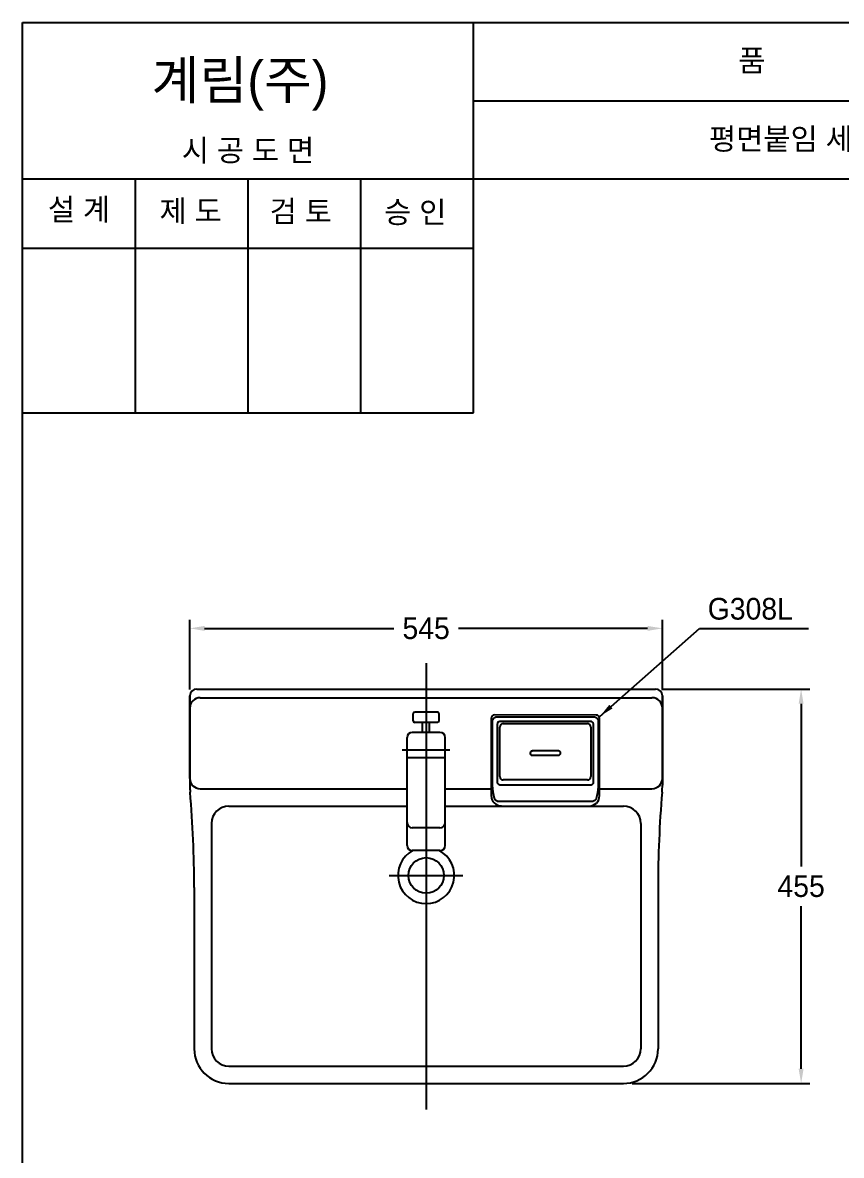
# Model space of a CAD drawing. Header units: millimetres. Extents: x 0 to 1800, y -67 to 2530.
# Drawn here: x 0 to 944, y 1223 to 2530 of the extents above; entities that cross this region are included whole.
import ezdxf
from ezdxf.enums import TextEntityAlignment as Align
from ezdxf.lldxf.tags import DXFTag

# ---------------------------------------------------------------- set-up
doc = ezdxf.new("R2010")
doc.units = ezdxf.units.MM
for name, color, linetype in [('TEXT', 7, 'Continuous'), ('내부선 및 부속', 4, 'Continuous'), ('도각라인', 7, 'Continuous'), ('외형선', 3, 'Continuous'), ('중심선', 1, 'DASHED'), ('치수선', 7, 'Continuous')]:
    doc.layers.add(name, color=color, linetype=linetype)
doc.styles.add('____', font='')
doc.styles.add('타이틀', font='H2GTRM.TTF', dxfattribs={"height": 25})
doc.styles.get('____').set_extended_font_data('굴림')
tags = doc.linetypes.add('DASHED', pattern=[25.72, 12.86, -12.86]).pattern_tags.tags
tags[6:7] = [DXFTag(74, 4), DXFTag(75, 0), DXFTag(340, '0'), DXFTag(46, 0.0), DXFTag(50, 0.0), DXFTag(44, 0.0), DXFTag(45, 0.0)]
tags[4:5] = [DXFTag(74, 4), DXFTag(75, 0), DXFTag(340, '0'), DXFTag(46, 0.0), DXFTag(50, 0.0), DXFTag(44, 0.0), DXFTag(45, 0.0)]
doc.dimstyles.new('MSADIM', dxfattribs={"dimtxt": 33, "dimasz": 17, "dimexe": 10, "dimexo": 7.5, "dimgap": 10, "dimtad": 0, "dimtih": 1, "dimtoh": 1, "dimdec": 0, "dimzin": 1, "dimdsep": 46, "dimtxsty": '____', "dimcen": 11.25, "dimadec": 0, "dimazin": 0, "dimtfac": 1, "dimtdec": 0, "dimtix": 1, "dimtmove": 0, "dimatfit": 3, "dimfxl": 0, "dimtolj": 1, "dimtzin": 1, "dimarcsym": 0})

# ---------------------------------------------------------------- blocks, each defined once
blk = doc.blocks.new('*D1')
at = {"layer": '치수선', "color": 0, "linetype": 'Continuous', "lineweight": -2}
for p, q in [((192.8, 1760.8), (192.8, 1841.3)), ((209.8, 1831.3), (428, 1831.3)), ((720.8, 1831.3), (502.7, 1831.3)), ((737.8, 1760.8), (737.8, 1841.3))]:
    blk.add_line(p, q, dxfattribs=at)
at = {"layer": '치수선', "color": 0, "linetype": 'Continuous'}
for points in [[(209.8, 1834.1), (209.8, 1828.4), (192.8, 1831.3)], [(720.8, 1834.1), (720.8, 1828.4), (737.8, 1831.3)]]:
    blk.add_solid(points, dxfattribs=at)
at = {"layer": '치수선', "color": 0, "linetype": 'Continuous', "insert": (465.3, 1831.3), "char_height": 25, "attachment_point": 5, "style": '____'}
blk.add_mtext('\\A1;545', dxfattribs=at)
blk = doc.blocks.new('*D2')
at = {"layer": '치수선', "color": 0, "linetype": 'Continuous', "lineweight": -2}
for p, q in [((737.3, 1761.3), (907.8, 1761.3)), ((897.8, 1744.3), (897.8, 1556.6)), ((897.8, 1323.3), (897.8, 1510.9)), ((702.8, 1306.3), (907.8, 1306.3))]:
    blk.add_line(p, q, dxfattribs=at)
at = {"layer": '치수선', "color": 0, "linetype": 'Continuous'}
for points in [[(894.9, 1744.3), (900.6, 1744.3), (897.8, 1761.3)], [(894.9, 1323.3), (900.6, 1323.3), (897.8, 1306.3)]]:
    blk.add_solid(points, dxfattribs=at)
at = {"layer": '치수선', "color": 0, "linetype": 'Continuous', "insert": (897.8, 1533.8), "char_height": 25, "attachment_point": 5, "style": '____'}
blk.add_mtext('\\A1;455', dxfattribs=at)

msp = doc.modelspace()

# ---------------------------------------------------------------- linework, layer by layer
at = {"layer": '내부선 및 부속', "linetype": 'Continuous'}
for p, q in [((204.8, 1751.3), (725.8, 1751.3)), ((478.3, 1734.7), (452.3, 1734.7)), ((540.3, 1727.4), (540.3, 1638.4)), ((661.3, 1731.3), (544.3, 1731.4)), ((661.3, 1731.3), (544.3, 1731.4)), ((665.3, 1638.4), (665.3, 1727.3)), ((478.3, 1722.7), (452.3, 1722.7)), ((461.3, 1711.3), (461.3, 1722.7)), ((469.3, 1711.3), (469.3, 1722.7)), ((547.3, 1718.3), (547.3, 1654.3)), ((550.3, 1660.4), (550.3, 1717.4)), ((554.3, 1721.4), (651.3, 1721.4)), ((655.3, 1717.4), (655.3, 1660.4)), ((658.4, 1654.3), (658.3, 1718.3)), ((443.3, 1607.3), (443.3, 1705.3)), ((481.3, 1711.3), (449.3, 1711.3)), ((487.3, 1607.3), (487.3, 1705.3)), ((617.8, 1689.9), (587.8, 1689.9)), ((487.3, 1682.1), (443.3, 1682.1)), ((587.8, 1684.9), (617.8, 1684.9)), ((651.3, 1656.4), (554.3, 1656.4)), ((204.8, 1646.3), (443.3, 1646.3)), ((487.3, 1646.3), (540.3, 1646.3)), ((665.3, 1646.3), (725.8, 1646.3)), ((552.3, 1626.4), (653.3, 1626.3)), ((443.3, 1581), (443.3, 1607.3)), ((487.3, 1581), (487.3, 1607.3)), ((481.3, 1601.3), (449.3, 1601.3)), ((481.3, 1575), (449.3, 1575))]:
    msp.add_line(p, q, dxfattribs=at)
at = {"layer": '내부선 및 부속'}
msp.add_circle((465.3, 1546.3), 20.5, dxfattribs=at)
at = {"layer": '내부선 및 부속', "linetype": 'Continuous'}
for centre, radius, start, end in [((204.8, 1739.3), 12, 90, 180), ((725.8, 1739.3), 12, 0, 90), ((452.3, 1732.7), 2, 90, 180), ((452.3, 1724.7), 2, 180, 270), ((478.3, 1732.7), 2, 0, 90), ((478.3, 1724.7), 2, 270, 0), ((544.3, 1727.4), 4, 90, 180), ((544.3, 1727.4), 4, 90, 180), ((661.3, 1727.3), 4, 0, 89.9574), ((661.3, 1727.3), 4, 0, 89.9574), ((554.3, 1717.4), 4, 90, 180), ((651.3, 1717.4), 4, 0, 90), ((449.3, 1705.3), 6, 90, 180), ((481.3, 1705.3), 6, 0, 90), ((617.8, 1687.4), 2.5, 270, 90), ((554.3, 1660.4), 4, 180, 270), ((651.3, 1660.4), 4, 270, 360), ((204.8, 1658.3), 12, 180, 270.0015), ((725.8, 1658.3), 12, 269.9985, 0), ((552.3, 1638.4), 12, 180, 270), ((552.3, 1638.4), 12, 180, 270), ((653.3, 1638.3), 12, 270, 0), ((449.3, 1607.3), 6, 180, 270), ((481.3, 1607.3), 6, 270, 0), ((449.3, 1581), 6, 180, 270), ((481.3, 1581), 6, 270, 0)]:
    msp.add_arc(centre, radius, start, end, dxfattribs=at)
at = {"layer": '내부선 및 부속'}
msp.add_arc((465.3, 1546.3), 32.5, 117.7649, 62.2351, dxfattribs=at)
at = {"layer": '내부선 및 부속', "linetype": 'Continuous'}
for points, degree in [([(450.3, 1724.7), (450.3, 1728.7), (450.3, 1732.7)], 2), ([(480.3, 1724.7), (480.3, 1728.7), (480.3, 1732.7)], 2), ([(547.1, 1729.4), (602.8, 1729.4), (658.6, 1729.4)], 2), ([(542, 1651.4), (542, 1687.9), (542, 1724.4)], 2), ([(663.7, 1724.4), (663.7, 1687.9), (663.7, 1651.4)], 2), ([(657.1, 1651.4), (658.2, 1652.2), (658.4, 1653.2), (658.4, 1654.3)], 3), ([(544.1, 1635.6), (543.5, 1638.4), (542.9, 1641.3)], 2), ([(662.8, 1641.3), (662.2, 1638.4), (661.5, 1635.6)], 2), ([(656.7, 1631.5), (602.8, 1631.5), (549, 1631.5)], 2)]:
    msp.add_open_spline(points, degree=degree, dxfattribs=at)
for points, knots in [([(542, 1724.4), (542, 1724.7), (542, 1725.4), (542.4, 1726.6), (543.4, 1728), (544.8, 1728.9), (546.1, 1729.3), (546.7, 1729.4), (547.1, 1729.4)], [0, 0, 0, 0, 0.12233, 0.248, 0.493258, 0.746631, 0.873312, 1, 1, 1, 1]), ([(658.6, 1729.4), (659, 1729.4), (659.6, 1729.3), (660.9, 1728.9), (662.3, 1728), (663.3, 1726.6), (663.7, 1725.4), (663.7, 1724.7), (663.7, 1724.4)], [0, 0, 0, 0, 0.128467, 0.254133, 0.505451, 0.753732, 0.877367, 1, 1, 1, 1]), ([(551.7, 1723.9), (550, 1723.9), (548.1, 1723.8), (547.4, 1721.4), (547.3, 1719.6), (547.3, 1718.3)], [0, 0, 0, 0, 0.778035, 0.778035, 1, 1, 1, 1]), ([(654.7, 1723.9), (650.6, 1723.8), (638, 1723.8), (616.2, 1723.8), (589.5, 1723.8), (568, 1723.8), (555.6, 1723.8), (551.7, 1723.9)], [0, 0, 0, 0, 0.115579, 0.374135, 0.632691, 0.891248, 1, 1, 1, 1]), ([(658.3, 1720.9), (658.3, 1721.8), (657.9, 1722.7), (656.5, 1723.8), (655.6, 1723.9), (654.7, 1723.9)], [0, 0, 0, 0, 0.494965, 0.494965, 1, 1, 1, 1]), ([(542.9, 1641.3), (542.8, 1641.6), (542.7, 1642.3), (542.4, 1643.9), (542.2, 1646), (542, 1648.6), (542, 1650.5), (542, 1651.4)], [0, 0, 0, 0, 0.103403, 0.216336, 0.461536, 0.727358, 1, 1, 1, 1]), ([(547.3, 1654.3), (547.3, 1654.1), (547.4, 1653.9), (547.5, 1652.7), (547.8, 1652), (548.6, 1651.4)], [0, 0, 0, 0, 0.139227, 0.139227, 1, 1, 1, 1]), ([(548.6, 1651.4), (548.9, 1651.2), (549.4, 1651), (550.2, 1650.9), (550.9, 1650.8), (551.6, 1650.8), (552.3, 1650.9), (552.9, 1650.9), (553.7, 1650.9), (555, 1650.9), (556.8, 1650.9), (558.8, 1650.9), (561.4, 1650.9), (566.2, 1650.9), (577.1, 1650.9), (590.2, 1650.9), (604.2, 1650.9), (618.2, 1650.9), (631.3, 1650.9), (642.1, 1650.9), (647.2, 1650.9), (650.1, 1650.9), (651.8, 1650.9), (652.8, 1650.9), (653.4, 1650.9), (654, 1650.8), (654.8, 1650.8), (655.5, 1650.9), (656.3, 1651), (656.8, 1651.2), (657.1, 1651.4)], [0, 0, 0, 0, 0.008925, 0.014562, 0.022239, 0.027829, 0.034534, 0.040609, 0.045214, 0.055958, 0.078651, 0.093588, 0.111513, 0.151233, 0.225585, 0.412613, 0.512457, 0.612315, 0.799168, 0.87349, 0.912355, 0.937891, 0.954787, 0.959395, 0.96547, 0.970392, 0.977763, 0.985445, 0.991084, 1, 1, 1, 1]), ([(663.7, 1651.4), (663.7, 1650.9), (663.7, 1650), (663.6, 1648.2), (663.5, 1646), (663.2, 1643.5), (662.9, 1642), (662.8, 1641.3)], [0, 0, 0, 0, 0.140608, 0.277742, 0.538186, 0.781413, 1, 1, 1, 1]), ([(549, 1631.5), (548.7, 1631.5), (548.2, 1631.6), (547.1, 1631.9), (545.8, 1632.6), (544.7, 1633.9), (544.3, 1635), (544.1, 1635.6)], [0, 0, 0, 0, 0.1237, 0.246815, 0.494612, 0.746826, 1, 1, 1, 1]), ([(661.5, 1635.6), (661.5, 1635.3), (661.3, 1634.7), (660.8, 1633.7), (659.9, 1632.6), (658.6, 1631.9), (657.5, 1631.6), (656.9, 1631.5), (656.7, 1631.5)], [0, 0, 0, 0, 0.127246, 0.254117, 0.505787, 0.754054, 0.87774, 1, 1, 1, 1])]:
    msp.add_open_spline(points, degree=3, knots=knots, dxfattribs=at)
msp.add_rational_spline([(658.3, 1718.3), (658.3, 1719.6), (658.3, 1720.9)], [0.999999761581, 0.999999642372, 1], degree=2, dxfattribs=at)
msp.add_rational_spline([(587.8, 1689.9), (587.7, 1689.9), (587.5, 1689.8), (587.1, 1689.8), (586.8, 1689.7), (586.5, 1689.5), (586.3, 1689.3), (586, 1689.1), (585.8, 1688.9), (585.7, 1688.6), (585.5, 1688.3), (585.4, 1688), (585.4, 1687.7), (585.3, 1687.4), (585.4, 1687.1), (585.4, 1686.7), (585.5, 1686.5), (585.6, 1686.2), (585.8, 1685.9), (586, 1685.6), (586.3, 1685.4), (586.5, 1685.2), (586.8, 1685.1), (587.1, 1685), (587.4, 1684.9), (587.6, 1684.9), (587.8, 1684.9)], [1, 0.996983408928, 1, 0.991677582264, 1, 0.991796374321, 1, 0.991828143597, 1, 0.991855502129, 1, 0.991867423058, 1, 0.991901934147, 1, 0.9918628335, 1, 0.991850137711, 1, 0.991822123528, 1, 0.991789638996, 1, 0.991665363312, 1, 0.996628046036, 1], degree=2, knots=[0, 0, 0, 0.049589, 0.049589, 0.131806, 0.131806, 0.213556, 0.213556, 0.295104, 0.295104, 0.37653, 0.37653, 0.457893, 0.457893, 0.539081, 0.539081, 0.620468, 0.620468, 0.70192, 0.70192, 0.783498, 0.783498, 0.865282, 0.865282, 0.947558, 0.947558, 1, 1, 1], dxfattribs=at)
at = {"layer": '도각라인'}
for p, q in [((0, 0), (0, 2530)), ((0, 2530), (1800, 2530)), ((520, 2080), (520, 2530)), ((520, 2440), (1800, 2440)), ((0, 2350), (1800, 2350)), ((130, 2080), (130, 2350)), ((260, 2080), (260, 2350)), ((390, 2080), (390, 2350)), ((0, 2270), (520, 2270)), ((0, 2080), (520, 2080))]:
    msp.add_line(p, q, dxfattribs=at)
at = {"layer": '외형선', "linetype": 'Continuous'}
for p, q in [((192.8, 1658.3), (192.8, 1753.3)), ((192.8, 1753.3), (192.8, 1650.6)), ((200.8, 1761.3), (729.8, 1761.3)), ((737.8, 1658.3), (737.8, 1753.3)), ((737.8, 1753.3), (737.8, 1650.6)), ((737.8, 1646.3), (737.8, 1646.3)), ((237.8, 1626.3), (443.3, 1626.3)), ((487.3, 1626.3), (692.8, 1626.3)), ((217.8, 1606.3), (217.8, 1346.3)), ((712.8, 1606.3), (712.8, 1346.3)), ((197.8, 1532.4), (197.8, 1346.3)), ((732.8, 1532.4), (732.8, 1346.3)), ((237.8, 1326.3), (692.8, 1326.3)), ((237.8, 1306.3), (692.8, 1306.3))]:
    msp.add_line(p, q, dxfattribs=at)
at = {"layer": '외형선'}
for centre, radius, start, end in [((200.8, 1753.3), 8, 90, 180), ((729.8, 1753.3), 8, 0, 90), ((237.8, 1606.3), 20, 90, 180), ((692.8, 1606.3), 20, 0, 90)]:
    msp.add_arc(centre, radius, start, end, dxfattribs=at)
at = {"layer": '외형선', "linetype": 'Continuous'}
for centre, radius, start, end in [((292.8, 1650.6), 100, 180, 184.8438), ((637.8, 1650.6), 100, 355.1562, 0), ((-1102.2, 1532.4), 1300, 0, 4.8438), ((2032.8, 1532.4), 1300, 175.1562, 180), ((237.8, 1346.3), 40, 180, 270), ((237.8, 1346.3), 20, 180, 270), ((692.8, 1346.3), 40, 270, 0), ((692.8, 1346.3), 20, 270, 0)]:
    msp.add_arc(centre, radius, start, end, dxfattribs=at)
at = {"layer": '중심선'}
msp.add_line((465.3, 1791.3), (465.3, 1276.3), dxfattribs=at)
at = {"layer": '중심선', "linetype": 'Continuous'}
for p, q in [((437.8, 1691.3), (492.8, 1691.3)), ((422.8, 1546.3), (507.8, 1546.3))]:
    msp.add_line(p, q, dxfattribs=at)

# ---------------------------------------------------------------- texts
at = {"layer": 'TEXT', "style": '타이틀'}
for s, p in [('품             명', (915.7, 2486.4)), ('평면붙임 세면기', (905.8, 2396)), ('시 공 도 면', (259.9, 2382.7)), ('설 계', (65, 2314.6)), ('제 도', (193.8, 2312.9)), ('검 토', (320.8, 2312.3)), ('승 인', (452.7, 2311.4))]:
    msp.add_text(s, height=25, dxfattribs=at).set_placement(p, align=Align.MIDDLE_CENTER)
msp.add_text('계림(주)', height=44, dxfattribs=at).set_placement((148.7, 2441.8))
at = {"layer": 'TEXT', "insert": (790.1, 1866.4), "char_height": 25, "width": 380.447, "attachment_point": 1, "line_spacing_factor": 0.963855, "style": '타이틀'}
msp.add_mtext('\\A1;G308L', dxfattribs=at)

# ---------------------------------------------------------------- dimensions: what is measured, and where the dimension line sits
at = {"layer": '치수선', "linetype": 'Continuous'}
dim = msp.add_linear_dim(base=(737.8, 1831.3), p1=(192.8, 1753.3), p2=(737.8, 1753.3), dimstyle='MSADIM', override={"dimtxt": 25}, dxfattribs=at)
dim.commit()
dim.dimension.update_dxf_attribs({"geometry": '*D1', "text_midpoint": (465.3, 1831.3), "dimtype": 160})
dim = msp.add_linear_dim(base=(897.8, 1306.3), p1=(729.8, 1761.3), p2=(695.3, 1306.3), angle=90, dimstyle='MSADIM', override={"dimtxt": 25}, dxfattribs=at)
dim.commit()
dim.dimension.update_dxf_attribs({"geometry": '*D2', "text_midpoint": (897.8, 1533.8)})

# ---------------------------------------------------------------- leaders
msp.add_leader([(665.7, 1729.8), (780.5, 1831.3), (906.2, 1831.3)], dimstyle='MSADIM', override={"dimtxt": 25}, dxfattribs=at)

doc.saveas('drawing.dxf')
